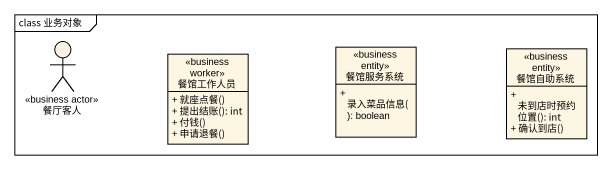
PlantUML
@startuml
mainframe class 业务对象
allowmixing
hide circle
hide empty members
skinparam classAttributeIconSize 0
actor 餐厅客人 <<business actor>> #FCF2E3
class 餐馆工作人员 <<business worker>> {
  + 就座点餐()
  + 提出结账(): int
  + 付钱()
  + 申请退餐()
}
class 餐馆服务系统 <<business entity>> {
  + 录入菜品信息(): boolean
}
class 餐馆自助系统 <<business entity>> {
  + 未到店时预约位置(): int
  + 确认到店()
}
@enduml
